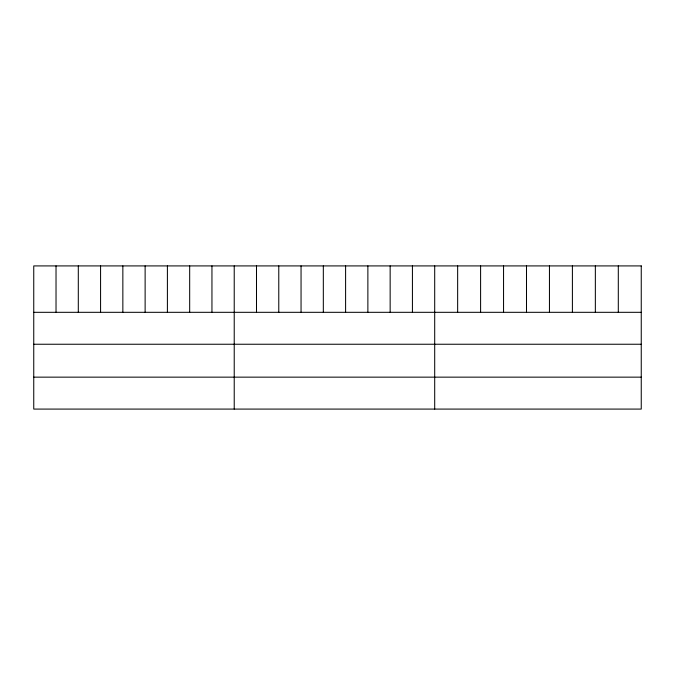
<?xml version="1.0" encoding="UTF-8"?>
<svg xmlns="http://www.w3.org/2000/svg" width="675" height="675" viewBox="0 0 675 675"><rect width="100%" height="100%" fill="white"/><g stroke="black" fill="none" stroke-linecap="round" stroke-linejoin="round"><path stroke-width="1.01" d="M33.75 312.314L641.25 312.314M33.75 344.242L641.25 344.242M33.75 377.148L641.25 377.148M618.3 265.916L618.3 312.314M595.35 265.916L595.35 312.314M572.4 265.916L572.4 312.314M549.45 265.916L549.45 312.314M526.5 265.916L526.5 312.314M503.55 265.916L503.55 312.314M480.6 265.916L480.6 312.314M457.65 265.916L457.65 312.314M434.7 265.916L434.7 409.084M412.425 265.916L412.425 312.314M390.15 265.916L390.15 312.314M367.875 265.916L367.875 312.314M345.6 265.916L345.6 312.314M323.325 265.916L323.325 312.314M301.05 265.916L301.05 312.314M278.775 265.916L278.775 312.314M256.5 265.916L256.5 312.314M234.225 265.916L234.225 409.084M211.95 265.916L211.95 312.314M189.675 265.916L189.675 312.314M167.4 265.916L167.4 312.314M145.125 265.916L145.125 312.314M122.85 265.916L122.85 312.314M100.575 265.916L100.575 312.314M78.3 265.916L78.3 312.314M56.025 265.916L56.025 312.314M641.25 265.916L33.75 265.916L33.75 409.084L641.25 409.084L641.25 265.916"/></g></svg>
